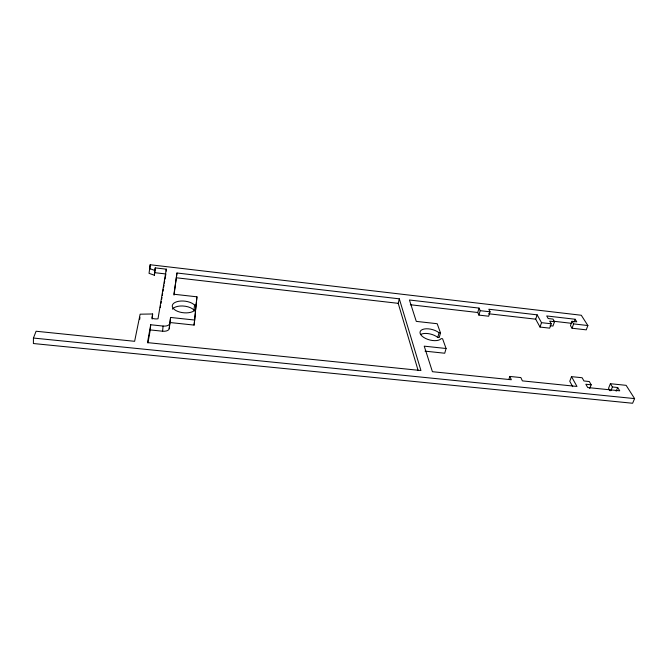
<?xml version="1.0" encoding="UTF-8"?>
<svg xmlns="http://www.w3.org/2000/svg" width="668" height="668" viewBox="0 0 668 668"><rect width="100%" height="100%" fill="white"/><g stroke="black" fill="none" stroke-linecap="round" stroke-linejoin="round"><path stroke-width="1" d="M152.195 319.079L152.63 313.977L140.146 314.185L134.627 341.306L36.089 331.244L33.433 338.05L33.4 343.527L632.613 403.255L634.6 398.596L626.116 385.336L610.402 383.708L608.523 388.333L610.018 390.788M139.746 319.312L139.904 317.258M550.09 325.717L552.97 326.051L554.498 321.7L552.979 319.087L548.203 318.536L546.716 315.947L575.148 319.254L576.76 321.842L572.025 321.291L570.455 325.6L572.05 328.23L586.254 329.85L587.873 325.541L581.285 315.254L150.191 264.745L149.039 273.321L154.35 275.241L155.235 267.893L166.315 269.179L166.14 271.099M149.799 269.538L150.191 264.745M154.35 275.241L155.235 267.893M150.258 329.925L150.701 324.757L163.076 326.059A6.171 3.14 5.1 0 0 169.689 323.588L170.574 317.45L194.664 320.039L194.096 325.091L170.081 322.535L169.196 328.714A6.154 3.156 5 0 1 162.6 331.219L150.258 329.925L147.945 342.901M162.6 331.219L163.076 326.059M169.196 328.714L169.689 323.588M170.081 322.535L170.574 317.45M174.022 295.106L176.978 273.003L399.314 298.83L420.94 370.523L147.494 342.617L150.701 324.757M194.096 325.091L195.54 311.088L193.962 310.912A11.84 5.845 6.1 0 1 176.035 310.603A11.84 5.845 6.1 0 1 176.928 301.694A11.84 5.845 6.1 0 1 194.547 305.109L196.108 305.284L195.549 310.244L193.996 310.077A11.807 5.878 6 0 0 182.706 305.986A11.807 5.878 6 0 0 172.411 309.134M195.549 310.244L196.935 296.817L173.922 294.246L176.978 273.003M194.664 320.039L195.54 311.088M196.108 305.284L196.935 296.817M193.996 310.077L194.547 305.109M166.315 269.179L158.007 318.786A6.129 3.073 4.9 0 1 151.887 318.135L152.63 313.977M160.27 307.606L160.612 305.568M160.946 303.531L161.289 301.485M161.631 299.448L161.965 297.41M162.307 295.373L162.65 293.336M162.992 291.298L163.326 289.261M163.668 287.223L164.011 285.186M164.345 283.149L164.687 281.111M165.029 279.074L165.881 273.972L154.834 272.694M418.135 370.498L398.211 303.339L399.314 298.83M437.782 337.423L439.076 332.773L440.496 332.931L439.202 337.582L437.782 337.423A11.122 5.411 15.1 0 0 420.731 334.409M439.076 332.773A11.156 5.369 15.1 0 0 422.426 329.533A11.156 5.369 15.1 0 0 425.608 338.476A11.156 5.369 15.1 0 0 441.147 338.601L442.583 338.76L446.074 348.504L444.729 353.23L425.023 351.143M554.498 321.7L549.697 321.141L551.2 323.78L549.672 328.147L540.011 327.053L541.514 322.669L537.164 314.845L488.826 309.226L490.036 311.806L488.684 316.223L478.881 315.096L477.729 312.499L479.048 308.09L409.426 299.999L416.281 321.383L437.189 323.721L440.496 332.931M478.881 315.096L480.209 310.67L479.048 308.09M508.882 379.299L509.834 376.435L520.848 377.57L522.393 380.877L576.968 386.446L571.516 376.643L582.12 377.746L583.966 380.977L589.276 381.528L591.18 384.793L589.71 388.525M540.011 327.053L535.694 319.179L537.164 314.845M574.204 321.834L575.148 319.254M572.05 328.23L573.628 323.896L572.025 321.291M571.516 376.643L569.762 381.303L572.71 386.672M610.894 390.68L612.406 386.972L610.402 383.708M616.163 391.214L617.683 387.515L612.406 386.972M33.433 338.05L634.6 398.596M591.18 384.793L585.836 384.242L587.731 387.549L619.737 390.813L617.683 387.515M446.074 348.504L424.23 346.158L432.421 371.7L511.329 379.75L509.834 376.435M480.209 310.67L490.036 311.806M176.511 277.796L398.211 303.339M410.361 304.742L477.729 312.499M488.508 313.743L535.694 319.179M553.329 321.216L571.558 323.312M573.628 323.896L587.873 325.541M541.514 322.669L551.2 323.78M149.423 268.503L154.751 270.415"/></g></svg>
